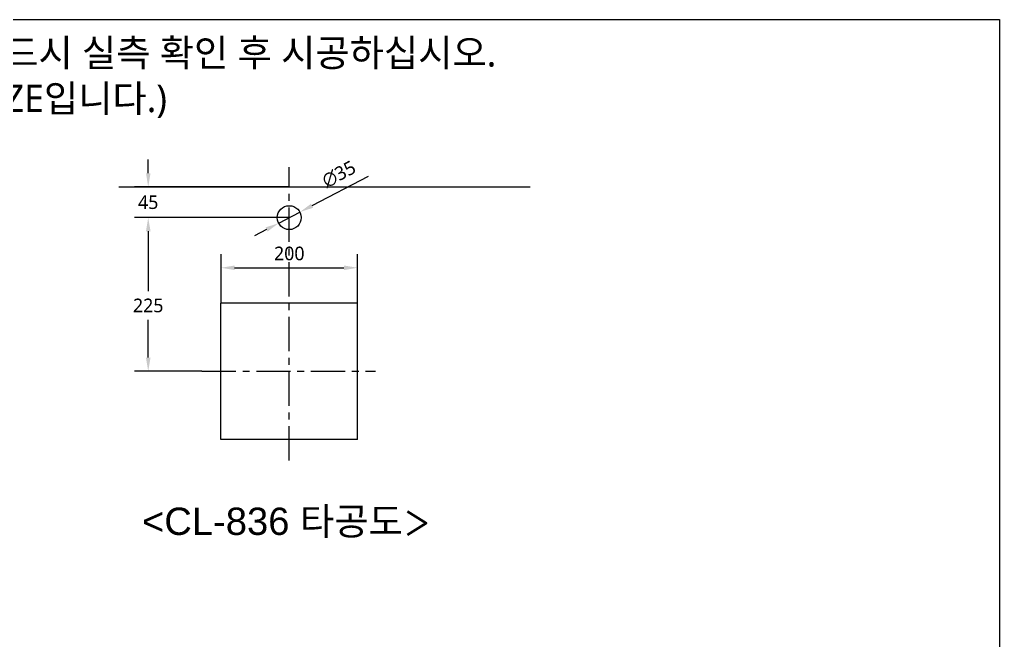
# Model space of a CAD drawing. Extents: x 3572 to 6672, y -717 to 2100.
# Drawn here: x 5237 to 6672, y 1191 to 2100 of the extents above; entities that cross this region are included whole.
import ezdxf

# ---------------------------------------------------------------- set-up
doc = ezdxf.new("R2010")
doc.units = 0
doc.header["$LTSCALE"] = 20
doc.header["$MEASUREMENT"] = 0
doc.linetypes.add('CENTER', pattern=[2, 1.25, -0.25, 0.25, -0.25])
doc.layers.get('0').update_dxf_attribs({"linetype": 'CONTINUOUS'})
doc.layers.get('DEFPOINTS').update_dxf_attribs({"linetype": 'CONTINUOUS'})
for name, color, linetype in [('1', 1, 'CONTINUOUS'), ('3', 3, 'CONTINUOUS'), ('5', 5, 'CONTINUOUS'), ('7', 7, 'CONTINUOUS'), ('CENTER', 2, 'CENTER')]:
    doc.layers.add(name, color=color, linetype=linetype)
doc.styles.add('GHS', font='romans', dxfattribs={"bigfont": 'ghs'})
doc.styles.get("Standard").update_dxf_attribs({"font": 'NanumGothic.ttf'})
doc.dimstyles.get("Standard").update_dxf_attribs({"dimtxt": 2.5, "dimasz": 2, "dimexe": 2, "dimexo": 1, "dimgap": 1.5, "dimtad": 1, "dimdec": 0, "dimlfac": 10, "dimrnd": 0.5, "dimzin": 0, "dimdsep": 46, "dimtxsty": 'Standard', "dimcen": 0, "dimclrt": 2, "dimadec": 0, "dimazin": 0, "dimtfac": 1, "dimtdec": 0, "dimtmove": 0, "dimatfit": 3, "dimfxl": 0, "dimtolj": 1, "dimtzin": 0, "dimarcsym": 0})
doc.dimstyles.new('Standard$0', dxfattribs={"dimtxt": 0.18, "dimasz": 0.18, "dimexe": 0.18, "dimexo": 0.0625, "dimgap": 0.09, "dimtad": 0, "dimtih": 1, "dimtoh": 1, "dimdec": 4, "dimzin": 0, "dimdsep": 46, "dimtxsty": 'Standard', "dimcen": 0.09, "dimadec": 0, "dimazin": 0, "dimtfac": 1, "dimtdec": 4, "dimtofl": 0, "dimtmove": 0, "dimatfit": 3, "dimfxl": 0, "dimtolj": 1, "dimtzin": 0, "dimarcsym": 0})
doc.dimstyles.new('STANDARD$3', dxfattribs={"dimtxt": 2.5, "dimasz": 2, "dimexe": 2, "dimexo": 1, "dimgap": 1.5, "dimtad": 1, "dimdec": 0, "dimlfac": 10, "dimrnd": 0.5, "dimzin": 0, "dimdsep": 46, "dimtxsty": 'Standard', "dimcen": 0, "dimclrt": 2, "dimadec": 0, "dimazin": 0, "dimtfac": 1, "dimtdec": 0, "dimtmove": 0, "dimatfit": 3, "dimfxl": 0, "dimtolj": 1, "dimtzin": 0, "dimarcsym": 0})

# ---------------------------------------------------------------- blocks, each defined once
blk = doc.blocks.new('*D224')
at = {"layer": '3', "color": 3, "lineweight": -2}
for p, q in [((5614.1, 1810.1), (5405, 1810.1)), ((5425, 1790.1), (5425, 1702.3)), ((5425, 1605.1), (5425, 1660.5)), ((5503.3, 1585.1), (5405, 1585.1))]:
    blk.add_line(p, q, dxfattribs=at)
at = {"layer": '3', "color": 3}
for points in [[(5421.7, 1790.1), (5428.4, 1790.1), (5425, 1810.1)], [(5421.7, 1605.1), (5428.4, 1605.1), (5425, 1585.1)]]:
    blk.add_solid(points, dxfattribs=at)
at = {"layer": 'DEFPOINTS', "color": 0}
for p in [(5425, 1810.1), (5614.1, 1810.1), (5503.3, 1585.1)]:
    blk.add_point(p, dxfattribs=at)
at = {"layer": '3', "color": 2, "insert": (5425, 1681.4), "char_height": 20, "attachment_point": 5}
blk.add_mtext('\\A1;225', dxfattribs=at)
blk = doc.blocks.new('*D225')
at = {"layer": '3', "color": 3, "lineweight": -2}
for p, q in [((5425, 1875.1), (5425, 1895.1)), ((5631.6, 1855.1), (5405, 1855.1)), ((5631.6, 1810.1), (5405, 1810.1)), ((5425, 1790.1), (5425, 1770.1))]:
    blk.add_line(p, q, dxfattribs=at)
at = {"layer": '3', "color": 3}
for points in [[(5421.7, 1875.1), (5428.4, 1875.1), (5425, 1855.1)], [(5421.7, 1790.1), (5428.4, 1790.1), (5425, 1810.1)]]:
    blk.add_solid(points, dxfattribs=at)
at = {"layer": 'DEFPOINTS', "color": 0}
for p in [(5425, 1855.1), (5631.6, 1855.1), (5631.6, 1810.1)]:
    blk.add_point(p, dxfattribs=at)
at = {"layer": '3', "color": 2, "insert": (5425, 1832.6), "char_height": 20, "attachment_point": 5}
blk.add_mtext('\\A1;45', dxfattribs=at)
blk = doc.blocks.new('*D228')
at = {"color": 3, "lineweight": -2}
for p, q in [((5747.2, 1870.4), (5664.8, 1827.4)), ((5616.1, 1802), (5647.1, 1818.2)), ((5598.3, 1792.7), (5580.6, 1783.5))]:
    blk.add_line(p, q, dxfattribs=at)
at = {"color": 3}
for points in [[(5663.3, 1830.4), (5666.4, 1824.5), (5647.1, 1818.2)], [(5596.8, 1795.7), (5599.9, 1789.8), (5616.1, 1802)]]:
    blk.add_solid(points, dxfattribs=at)
at = {"layer": 'DEFPOINTS', "color": 0}
for p in [(5647.1, 1818.2), (5616.1, 1802)]:
    blk.add_point(p, dxfattribs=at)
at = {"color": 2, "insert": (5704.3, 1873.7), "char_height": 20, "attachment_point": 5, "rotation": 27.5423}
blk.add_mtext('\\A1;∅35', dxfattribs=at)
blk = doc.blocks.new('*D242')
at = {"layer": '1', "color": 3, "lineweight": -2}
for p, q in [((5531.6, 1685.1), (5531.6, 1756.7)), ((5731.6, 1685.1), (5731.6, 1756.7)), ((5551.6, 1736.7), (5711.6, 1736.7))]:
    blk.add_line(p, q, dxfattribs=at)
at = {"layer": '1', "color": 3}
for points in [[(5551.6, 1740), (5551.6, 1733.3), (5531.6, 1736.7)], [(5711.6, 1740), (5711.6, 1733.3), (5731.6, 1736.7)]]:
    blk.add_solid(points, dxfattribs=at)
at = {"layer": 'DEFPOINTS', "color": 0}
for p in [(5731.6, 1736.7), (5531.6, 1685.1), (5731.6, 1685.1)]:
    blk.add_point(p, dxfattribs=at)
at = {"layer": '1', "color": 2, "insert": (5631.6, 1757.5), "char_height": 20, "attachment_point": 5}
blk.add_mtext('\\A1;200', dxfattribs=at)

msp = doc.modelspace()

# ---------------------------------------------------------------- linework, layer by layer
for p, q in [((5731.57, 1685.07889), (5531.57, 1685.07889)), ((5531.57, 1485.07889), (5531.57, 1685.07889)), ((5731.57, 1485.07889), (5731.57, 1685.07889)), ((5731.57, 1485.07889), (5531.57, 1485.07889))]:
    msp.add_line(p, q)
at = {"layer": '5'}
msp.add_line((5381.89831, 1855.07889), (5984.44347, 1855.07889), dxfattribs=at)
at = {"layer": '5', "color": 212}
msp.add_lwpolyline([(3571.55526, 2100), (6671.55526, 2100), (6671.55526, 0), (3571.55526, 0)], close=True, dxfattribs=at)
at = {"layer": '7', "color": 7}
msp.add_circle((5631.57, 1810.07889), 17.5, dxfattribs=at)
at = {"layer": 'CENTER', "color": 1, "linetype": 'CENTER', "ltscale": 2}
for p, q in [((5631.57, 1454.73433), (5631.57, 1883.90247)), ((5503.34705, 1585.07889), (5757.75258, 1585.07889))]:
    msp.add_line(p, q, dxfattribs=at)

# ---------------------------------------------------------------- texts
at = {"insert": (5415.92301, 1385.53996), "char_height": 40, "width": 557.6703884, "attachment_point": 1, "style": 'GHS'}
msp.add_mtext('{\\fArial|b0|i0|c0|p34;<CL-836 \\fGulim|b0|i0|c129|p50;타공도}>', dxfattribs=at)
at = {"layer": '3', "insert": (4071.3583, 2071.3667), "char_height": 40, "attachment_point": 1, "style": 'GHS'}
msp.add_mtext_dynamic_manual_height_columns('{\\fNanumGothic|b0|i0|c129|p50;※주의: 카운터 설치부 도기허용차는 ±3%이므로 반드시 실측 확인 후 시공하십시오.\\P     (아래의 타공SIZE는 도면 규격기준에서의 타공SIZE입니다.)}', width=2433.9208279, gutter_width=10.804, heights=[0], dxfattribs=at)

# ---------------------------------------------------------------- dimensions: what is measured, and where the dimension line sits
dim = msp.add_diameter_dim_2p(p1=(5616.05328, 1801.98685), p2=(5647.08673, 1818.17094), dimstyle='STANDARD$3', override={"dimtxt": 20, "dimasz": 20, "dimexe": 10, "dimexo": 5, "dimgap": 10, "dimdec": 4, "dimlfac": 1, "dimzin": 8, "dimclrd": 3, "dimclre": 3, "dimtdec": 4})
dim.commit()
dim.dimension.update_dxf_attribs({"geometry": '*D228', "text_midpoint": (5704.34309, 1873.71684)})
at = {"layer": '1'}
dim = msp.add_linear_dim(base=(5731.57, 1736.66734), p1=(5531.57, 1685.07889), p2=(5731.57, 1685.07889), dimstyle='Standard', override={"dimtxt": 20, "dimasz": 20, "dimexe": 20, "dimexo": 0, "dimgap": 10, "dimdec": 4, "dimlfac": 1, "dimzin": 8, "dimclrd": 3, "dimclre": 3, "dimtdec": 4}, dxfattribs=at)
dim.commit()
dim.dimension.update_dxf_attribs({"geometry": '*D242', "text_midpoint": (5631.57, 1757.5114)})
at = {"layer": '3'}
for base, p1, p2, picture, middle in [((5425.02109, 1855.07889), (5631.57, 1810.07889), (5631.57, 1855.07889), '*D225', (5425.02109, 1832.57889)), ((5425.02109, 1810.07889), (5503.34705, 1585.07889), (5614.07, 1810.07889), '*D224', (5425.02109, 1681.40247))]:
    dim = msp.add_linear_dim(base=base, p1=p1, p2=p2, angle=90, dimstyle='Standard$0', override={"dimtxt": 20, "dimasz": 20, "dimexe": 20, "dimexo": 0, "dimgap": 10, "dimzin": 8, "dimclrd": 3, "dimclre": 3, "dimclrt": 2}, dxfattribs=at)
    dim.commit()
    dim.dimension.update_dxf_attribs({"geometry": picture, "text_midpoint": middle, "dimtype": 160})

doc.saveas('drawing.dxf')
